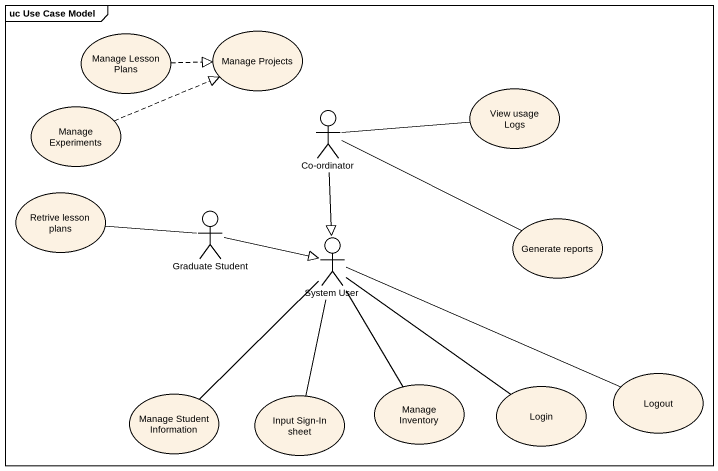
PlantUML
@startuml
mainframe uc Use Case Model
usecase "Manage Lesson Plans" as Manage_Lesson_Plans
usecase "Manage Projects" as Manage_Projects
usecase "View usage Logs" as View_usage_Logs
usecase "Manage Experiments" as Manage_Experiments
actor "Co-ordinator" as Co_ordinator
usecase "Retrive lesson plans" as Retrive_lesson_plans
actor "Graduate Student" as Graduate_Student
usecase "Generate reports" as Generate_reports
actor "System User" as System_User
usecase Logout
usecase "Manage Student Information" as Manage_Student_Information
usecase "Input Sign-In sheet" as Input_Sign_In_sheet
usecase "Manage Inventory" as Manage_Inventory
usecase Login
Manage_Lesson_Plans .right.|> Manage_Projects
Manage_Experiments .right.|> Manage_Projects
Co_ordinator -right- View_usage_Logs
Co_ordinator -right- Generate_reports
Co_ordinator --|> System_User
Graduate_Student -left- Retrive_lesson_plans
Graduate_Student -right-|> System_User
System_User -right- Logout
System_User -- Manage_Student_Information
System_User -- Input_Sign_In_sheet
System_User -- Manage_Inventory
System_User -- Login
@enduml
